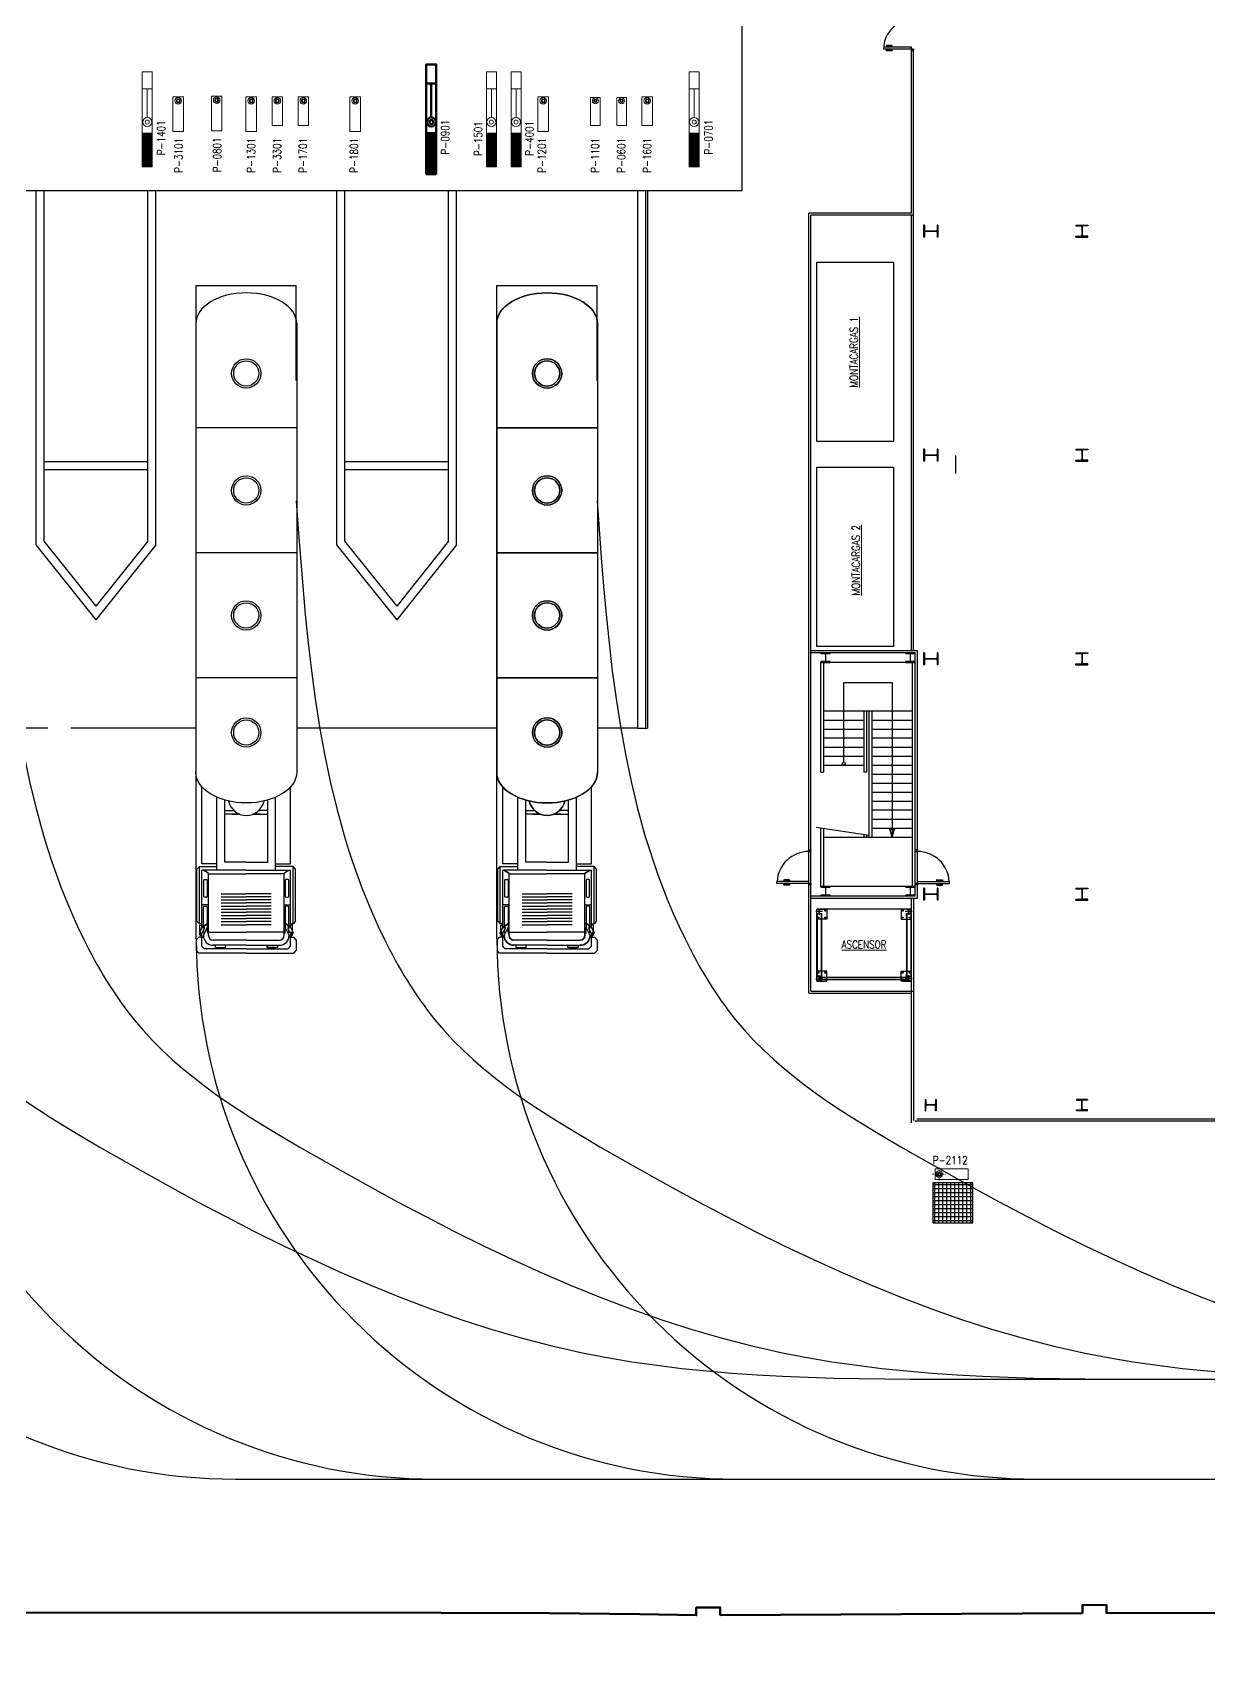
# Model space of a CAD drawing. Header units: millimetres. Extents: x 193743 to 194604, y 95927 to 96224.
# Drawn here: x 194442.8 to 194532.5, y 95982.5 to 96106.3 of the extents above; entities that cross this region are included whole.
import ezdxf
from ezdxf.enums import TextEntityAlignment as Align

# ---------------------------------------------------------------- set-up
doc = ezdxf.new("R2010")
doc.units = ezdxf.units.MM
doc.linetypes.add('INPY-060812-B-0C$0$RAYITAS', pattern=[0.375, 0.25, -0.125])
doc.linetypes.add('TRAZO_Y_PUNTO', pattern=[25.4, 12.7, -6.35, 0, -6.35])
doc.layers.add('BASE-BOMBAS', color=7, linetype='Continuous', lineweight=0)
doc.layers.add('BASE-BOMBAS TEXTO', color=7, linetype='Continuous', lineweight=0)
for name, color, linetype in [('BASE-CAMIONES', 252, 'Continuous'), ('BASE-EDIFICIO PROCESO', 252, 'Continuous'), ('BASE-EDIFICIO PROCESO ESCALERAS', 252, 'Continuous'), ('BASE-EDIFICO PROCESO PILARES', 252, 'Continuous'), ('BASE-ESTACIONES DE SERVICIO', 7, 'Continuous'), ('BASE-ISLETAS', 7, 'Continuous'), ('BASE-TRAY_CAMIONES', 252, 'Continuous'), ('BASE-VALLADO', 7, 'Continuous')]:
    doc.layers.add(name, color=color, linetype=linetype)
doc.styles.add('PY1', font='ROMANS.shx', dxfattribs={"width": 0.8})
doc.styles.add('PY3', font='ROMANS.shx', dxfattribs={"width": 0.6})

# ---------------------------------------------------------------- blocks, each defined once
blk = doc.blocks.new('INPY-060812-B-0C$0$CAMION-16.5')
at = {"layer": 'BASE-CAMIONES'}
for p, q in [((-1188, 0), (-1250, -62)), ((0, 0), (-1188, 0)), ((0, 0), (1188, 0)), ((1188, 0), (1250, -62)), ((-1250, -331), (-1250, -62)), ((-1250, -331), (-1188, -393)), ((-1107, -393), (-1188, -393)), ((-1145, -447), (-1090, -391)), ((-1090, -398), (-1139, -453)), ((-1045, -107), (-1107, -169)), ((-1107, -169), (-1107, -408)), ((-1089, -391), (-1089, -398)), ((0, -107), (-1045, -107)), ((0, -194), (-830, -194)), ((0, -322), (-830, -322)), ((-777, -141), (-520, -141)), ((-777, -194), (-777, -141)), ((-752, -141), (-741, -131)), ((-741, -131), (-548, -131)), ((-548, -131), (-538, -141)), ((-520, -141), (-520, -194)), ((0, -107), (1045, -107)), ((0, -194), (830, -194)), ((0, -322), (830, -322)), ((520, -141), (520, -194)), ((777, -141), (520, -141)), ((548, -131), (538, -141)), ((741, -131), (548, -131)), ((752, -141), (741, -131)), ((777, -194), (777, -141)), ((1045, -107), (1107, -169)), ((1089, -391), (1089, -398)), ((1145, -447), (1090, -391)), ((1090, -398), (1139, -453)), ((1107, -169), (1107, -408)), ((1107, -393), (1188, -393)), ((1250, -331), (1188, -393)), ((1250, -331), (1250, -62)), ((-1234, -794), (-1173, -732)), ((-1234, -794), (-1234, -2099)), ((-1113, -626), (-1174, -515)), ((-1173, -732), (-1173, -2161)), ((-1109, -732), (-1173, -732)), ((-1158, -446), (-1158, -481)), ((-1144, -446), (-1158, -446)), ((-1158, -543), (-1158, -693)), ((-1158, -693), (-1107, -693)), ((-1152, -509), (-1145, -447)), ((-1152, -509), (-1142, -531)), ((-1138, -489), (-1142, -506)), ((-1142, -506), (-1135, -525)), ((-1135, -525), (-1142, -532)), ((-1139, -453), (-1139, -489)), ((-1107, -446), (-1132, -446)), ((-1114, -485), (-1043, -615)), ((-1107, -417), (-1107, -498)), ((-1107, -642), (-1107, -2072)), ((-1081, -626), (-1052, -686)), ((-1080, -626), (-1074, -620)), ((-1074, -619), (-1048, -677)), ((-1073, -438), (-976, -634)), ((-1065, -514), (-1051, -506)), ((-1065, -514), (-1065, -576)), ((-1065, -660), (-1065, -1156)), ((-1052, -686), (-968, -750)), ((-1035, -514), (-1051, -506)), ((-1048, -677), (-966, -735)), ((-970, -535), (-976, -634)), ((-976, -728), (-976, -629)), ((-976, -1156), (-976, -744)), ((-965, -735), (-967, -751)), ((-946, -438), (-946, -1983)), ((-946, -518), (0, -518)), ((-624, -708), (0, -708)), ((-624, -785), (0, -785)), ((946, -518), (0, -518)), ((624, -708), (0, -708)), ((624, -785), (0, -785)), ((946, -438), (946, -1983)), ((965, -735), (967, -751)), ((1048, -677), (966, -735)), ((1052, -686), (968, -750)), ((970, -535), (976, -634)), ((1073, -438), (976, -634)), ((976, -728), (976, -629)), ((976, -1156), (976, -744)), ((1035, -514), (1051, -506)), ((1114, -485), (1043, -615)), ((1074, -619), (1048, -677)), ((1065, -514), (1051, -506)), ((1081, -626), (1052, -686)), ((1065, -514), (1065, -576)), ((1065, -660), (1065, -1156)), ((1080, -626), (1074, -620)), ((1107, -417), (1107, -498)), ((1107, -446), (1132, -446)), ((1107, -642), (1107, -2072)), ((1158, -693), (1107, -693)), ((1109, -732), (1173, -732)), ((1113, -626), (1174, -515)), ((1142, -506), (1135, -525)), ((1135, -525), (1142, -532)), ((1138, -489), (1142, -506)), ((1139, -453), (1139, -489)), ((1152, -509), (1142, -531)), ((1144, -446), (1158, -446)), ((1152, -509), (1145, -447)), ((1158, -446), (1158, -481)), ((1158, -543), (1158, -693)), ((1234, -794), (1173, -732)), ((1173, -732), (1173, -2161)), ((1234, -794), (1234, -2099)), ((-946, -1206), (-1107, -1206)), ((-1049, -1172), (-1065, -1156)), ((-1049, -1172), (-991, -1172)), ((-976, -1156), (-991, -1172)), ((-624, -863), (0, -863)), ((-624, -940), (0, -940)), ((-624, -1018), (0, -1018)), ((-624, -1095), (0, -1095)), ((-624, -1173), (0, -1173)), ((624, -863), (0, -863)), ((624, -940), (0, -940)), ((624, -1018), (0, -1018)), ((624, -1095), (0, -1095)), ((624, -1173), (0, -1173)), ((946, -1206), (1107, -1206)), ((976, -1156), (991, -1172)), ((1049, -1172), (991, -1172)), ((1049, -1172), (1065, -1156)), ((-1045, -1392), (-1060, -1407)), ((-1060, -1407), (-1060, -1825)), ((-991, -1392), (-1045, -1392)), ((-976, -1407), (-991, -1392)), ((-976, -1825), (-976, -1407)), ((-624, -1250), (0, -1250)), ((-624, -1328), (0, -1328)), ((-624, -1405), (0, -1405)), ((-624, -1482), (0, -1482)), ((624, -1250), (0, -1250)), ((624, -1328), (0, -1328)), ((624, -1405), (0, -1405)), ((624, -1482), (0, -1482)), ((976, -1407), (991, -1392)), ((976, -1825), (976, -1407)), ((991, -1392), (1045, -1392)), ((1045, -1392), (1060, -1407)), ((1060, -1407), (1060, -1825)), ((-1060, -1825), (-1045, -1841)), ((-1045, -1841), (-991, -1841)), ((-991, -1841), (-976, -1825)), ((-946, -1983), (0, -1983)), ((946, -1983), (0, -1983)), ((991, -1841), (976, -1825)), ((1045, -1841), (991, -1841)), ((1060, -1825), (1045, -1841)), ((-1234, -2099), (-1173, -2161)), ((-1173, -2161), (-1109, -2161)), ((-1109, -2161), (-734, -2161)), ((0, -2072), (-1107, -2072)), ((-732, -2233), (-1107, -2233)), ((-1107, -2233), (-1107, -4152)), ((-732, -2072), (-732, -3893)), ((0, -2268), (-535, -2268)), ((-535, -2268), (-535, -3823)), ((0, -2072), (1107, -2072)), ((0, -2268), (535, -2268)), ((535, -2268), (535, -3823)), ((732, -2072), (732, -3893)), ((732, -2233), (1107, -2233)), ((1109, -2161), (734, -2161)), ((1107, -2233), (1107, -4152)), ((1173, -2161), (1109, -2161)), ((1234, -2099), (1173, -2161)), ((-164, -3469), (-535, -3469)), ((-535, -3559), (-304, -3559)), ((-356, -3469), (-164, -3469)), ((-304, -3559), (-338, -3559)), ((164, -3469), (535, -3469)), ((356, -3469), (164, -3469)), ((304, -3559), (338, -3559)), ((535, -3559), (304, -3559)), ((1260, -15731), (1260, -4519)), ((-1260, -6875), (1260, -6875)), ((-1260, -10000), (1260, -10000)), ((-1260, -13125), (1260, -13125))]:
    blk.add_line(p, q, dxfattribs=at)
at = {"layer": 'BASE-CAMIONES', "flags": 128}
blk.add_lwpolyline([(-1260, -15731), (-1260, -4519)], dxfattribs=at)
at = {"layer": 'BASE-CAMIONES'}
for centre, radius in [((0, -5512), 366), ((0, -5512), 315), ((0, -8438), 366), ((0, -8438), 315), ((0, -11562), 366), ((0, -11562), 315), ((0, -14487), 366), ((0, -14487), 315)]:
    blk.add_circle(centre, radius, dxfattribs=at)
for centre, radius, start, end in [((-830, -438), 243, 90, 180), ((-830, -438), 116, 90, 180), ((830, -438), 243, 0, 90), ((830, -438), 116, 0, 90), ((-1139, -511), 35.7, 105.9975, 186.1829), ((-1139, -511), 35.7, 46.1424, 89.9349), ((-1078, -622), 35.3, 184.9612, 291.5744), ((-1078, -622), 35.3, 301.6041, 46.255), ((-854, -535), 116, 142.7973, 180), ((854, -535), 116, 0, 37.2027), ((1078, -622), 35.3, 133.745, 238.3959), ((1078, -622), 35.3, 248.4256, 355.0388), ((1139, -511), 35.7, 90.0651, 133.8576), ((1139, -511), 35.7, 353.8171, 74.0025), ((-1175, -1760), 320, 282.305, 315.7713), ((1175, -1760), 320, 224.2287, 257.695), ((17, -3906), 473, 92.0943, 166.9153), ((-17, -3906), 473, 13.0847, 87.9057)]:
    blk.add_arc(centre, radius, start, end, dxfattribs=at)
at = {"layer": 'BASE-CAMIONES', "extrusion": (0, 0, -1)}
blk.add_ellipse((0, -4519), major_axis=(1260, 0), ratio=0.610693, start_param=3.141593, end_param=6.283185, dxfattribs=at)
at = {"layer": 'BASE-CAMIONES'}
blk.add_ellipse((0, -15731), major_axis=(1260, 0), ratio=0.610693, start_param=3.141593, end_param=6.283185, dxfattribs=at)
blk = doc.blocks.new('P-0101')
at = {"layer": 'BASE-BOMBAS'}
for p, q in [((114.3, 830), (-114.3, 830)), ((0, 114.3), (0, 830))]:
    blk.add_line(p, q, dxfattribs=at)
at = {"layer": 'BASE-BOMBAS', "color": 252}
for p, q in [((-125, -1122), (-125, -280)), ((-125, -300), (125, -300)), ((-125, -320), (125, -320)), ((-125, -340), (125, -340)), ((-125, -360), (125, -360)), ((-125, -380), (125, -380)), ((-125, -400), (125, -400)), ((125, -280), (125, -1122)), ((-125, -420), (125, -420)), ((-125, -440), (125, -440)), ((-125, -460), (125, -460)), ((-125, -480), (125, -480)), ((-125, -500), (125, -500)), ((-125, -520), (125, -520)), ((-125, -540), (125, -540)), ((-125, -560), (125, -560)), ((-125, -580), (125, -580)), ((-125, -600), (125, -600)), ((-125, -620), (125, -620)), ((-125, -640), (125, -640)), ((-125, -660), (125, -660)), ((-125, -680), (125, -680)), ((-125, -700), (125, -700)), ((-125, -720), (125, -720)), ((-125, -740), (125, -740)), ((-125, -760), (125, -760)), ((-125, -780), (125, -780)), ((-125, -800), (125, -800)), ((-125, -820), (125, -820)), ((-125, -840), (125, -840)), ((-125, -860), (125, -860)), ((-125, -880), (125, -880)), ((-125, -900), (125, -900)), ((-125, -920), (125, -920)), ((-125, -940), (125, -940)), ((-125, -960), (125, -960)), ((-125, -980), (125, -980)), ((-125, -1000), (125, -1000)), ((-125, -1020), (125, -1020)), ((-125, -1040), (125, -1040)), ((-125, -1060), (125, -1060)), ((-125, -1080), (125, -1080)), ((-125, -1100), (125, -1100)), ((-125, -1120), (125, -1120)), ((125, -1122), (-125, -1122))]:
    blk.add_line(p, q, dxfattribs=at)
at = {"layer": 'BASE-BOMBAS', "color": 252, "extrusion": (0, 0, -1), "flags": 128}
blk.add_lwpolyline([(-114.3, 830), (-125, 830), (-125, 1260), (125, 1260), (125, 830), (114.3, 830)], dxfattribs=at)
at = {"layer": 'BASE-BOMBAS', "extrusion": (0, 0, -1), "flags": 128}
blk.add_lwpolyline([(125, 830), (125, -280), (-125, -280), (-125, 830)], dxfattribs=at)
at = {"layer": 'BASE-BOMBAS'}
blk.add_circle((0, 0), 114.3, dxfattribs=at)
at = {"layer": 'BASE-BOMBAS', "extrusion": (0, 0, -1)}
blk.add_circle((0, 0), 50, dxfattribs=at)
blk = doc.blocks.new('P-0901')
at = {"layer": 'BASE-BOMBAS', "lineweight": 100}
for p, q in [((114.3, 966), (-114.3, 966)), ((0, 114.3), (0, 966))]:
    blk.add_line(p, q, dxfattribs=at)
at = {"layer": 'BASE-BOMBAS', "color": 252, "lineweight": 100}
for p, q in [((-125, -1299), (-125, -280)), ((-125, -300), (125, -300)), ((-125, -320), (125, -320)), ((-125, -340), (125, -340)), ((-125, -360), (125, -360)), ((-125, -380), (125, -380)), ((-125, -400), (125, -400)), ((125, -280), (125, -1299)), ((-125, -420), (125, -420)), ((-125, -440), (125, -440)), ((-125, -460), (125, -460)), ((-125, -480), (125, -480)), ((-125, -500), (125, -500)), ((-125, -520), (125, -520)), ((-125, -540), (125, -540)), ((-125, -560), (125, -560)), ((-125, -580), (125, -580)), ((-125, -600), (125, -600)), ((-125, -620), (125, -620)), ((-125, -640), (125, -640)), ((-125, -660), (125, -660)), ((-125, -680), (125, -680)), ((-125, -700), (125, -700)), ((-125, -720), (125, -720)), ((-125, -740), (125, -740)), ((-125, -760), (125, -760)), ((-125, -780), (125, -780)), ((-125, -800), (125, -800)), ((-125, -820), (125, -820)), ((-125, -840), (125, -840)), ((-125, -860), (125, -860)), ((-125, -880), (125, -880)), ((-125, -900), (125, -900)), ((-125, -920), (125, -920)), ((-125, -940), (125, -940)), ((-125, -960), (125, -960)), ((-125, -980), (125, -980)), ((-125, -1000), (125, -1000)), ((-125, -1020), (125, -1020)), ((-125, -1040), (125, -1040)), ((-125, -1060), (125, -1060)), ((-125, -1080), (125, -1080)), ((-125, -1100), (125, -1100)), ((-125, -1120), (125, -1120)), ((-125, -1140), (125, -1140)), ((-125, -1160), (125, -1160)), ((-125, -1180), (125, -1180)), ((-125, -1200), (125, -1200)), ((-125, -1220), (125, -1220)), ((-125, -1240), (125, -1240)), ((-125, -1260), (125, -1260)), ((-125, -1280), (125, -1280)), ((125, -1299), (-125, -1299))]:
    blk.add_line(p, q, dxfattribs=at)
at = {"layer": 'BASE-BOMBAS', "color": 252, "lineweight": 100, "extrusion": (0, 0, -1), "flags": 128}
blk.add_lwpolyline([(-114.3, 966), (-125, 966), (-125, 1441), (125, 1441), (125, 966), (114.3, 966)], dxfattribs=at)
at = {"layer": 'BASE-BOMBAS', "lineweight": 100, "extrusion": (0, 0, -1), "flags": 128}
blk.add_lwpolyline([(125, 966), (125, -280), (-125, -280), (-125, 966)], dxfattribs=at)
at = {"layer": 'BASE-BOMBAS', "lineweight": 100}
blk.add_circle((0, 0), 114.3, dxfattribs=at)
at = {"layer": 'BASE-BOMBAS', "lineweight": 100, "extrusion": (0, 0, -1)}
blk.add_circle((0, 0), 50, dxfattribs=at)
blk = doc.blocks.new('5.20')
at = {"layer": 'BASE-BOMBAS'}
blk.add_lwpolyline([(-100, 132.5), (770, 132.5), (770, -132.5), (-100, -132.5)], close=True, dxfattribs=at)
for radius in [82.5, 51, 30.1]:
    blk.add_circle((0, 0), radius, dxfattribs=at)
blk = doc.blocks.new('4.16-7.5')
at = {"layer": 'BASE-BOMBAS'}
blk.add_lwpolyline([(120, 80), (120, -615), (-120, -615), (-120, 80)], close=True, dxfattribs=at)
for radius in [75, 44, 24.1]:
    blk.add_circle((0, 0), radius, dxfattribs=at)
blk = doc.blocks.new('5.20-10')
at = {"layer": 'BASE-BOMBAS'}
blk.add_lwpolyline([(-132.5, 100), (132.5, 100), (132.5, -615), (-132.5, -615)], close=True, dxfattribs=at)
for radius in [82.5, 51, 30.1]:
    blk.add_circle((0, 0), radius, dxfattribs=at)
blk = doc.blocks.new('HEB360')
for p, q in [((90.216, -149.64), (90.516, -149.64)), ((90.216, -149.64), (90.216, -149.662)), ((90.216, -149.662), (90.333, -149.662)), ((90.36, -149.95), (90.36, -149.689)), ((90.372, -149.95), (90.372, -149.689)), ((90.399, -149.662), (90.516, -149.662)), ((90.516, -149.64), (90.516, -149.662)), ((90.216, -149.977), (90.333, -149.977)), ((90.216, -149.977), (90.216, -150)), ((90.216, -150), (90.516, -150)), ((90.399, -149.977), (90.516, -149.977)), ((90.516, -149.977), (90.516, -150))]:
    blk.add_line(p, q)
for centre, start, end in [((90.333, -149.689), 0, 90), ((90.399, -149.689), 90, 180), ((90.333, -149.95), 270, 0), ((90.399, -149.95), 180, 270)]:
    blk.add_arc(centre, 0.027, start, end)
blk = doc.blocks.new('HEB300')
for p, q in [((0, 0.3), (0.3, 0.3)), ((0, 0.3), (0, 0.281)), ((0, 0.281), (0.1175, 0.281)), ((0, 0.019), (0.1175, 0.019)), ((0, 0), (0, 0.019)), ((0, 0), (0.3, 0)), ((0.1445, 0.254), (0.1445, 0.046)), ((0.1555, 0.254), (0.1555, 0.046)), ((0.3, 0.281), (0.1825, 0.281)), ((0.3, 0.019), (0.1825, 0.019)), ((0.3, 0.3), (0.3, 0.281)), ((0.3, 0), (0.3, 0.019))]:
    blk.add_line(p, q)
for centre, start, end in [((0.1175, 0.254), 0, 90), ((0.1175, 0.046), 270, 0), ((0.1825, 0.254), 90, 180), ((0.1825, 0.046), 180, 270)]:
    blk.add_arc(centre, 0.027, start, end)
blk = doc.blocks.new('HEB280')
for p, q in [((0, 0.28), (0.28, 0.28)), ((0, 0.28), (0, 0.262)), ((0, 0.262), (0.111, 0.262)), ((0, 0), (0, 0.018)), ((0, 0.018), (0.111, 0.018)), ((0, 0), (0.28, 0)), ((0.135, 0.238), (0.135, 0.042)), ((0.145, 0.238), (0.145, 0.042)), ((0.28, 0.262), (0.169, 0.262)), ((0.28, 0.018), (0.169, 0.018)), ((0.28, 0.28), (0.28, 0.262)), ((0.28, 0), (0.28, 0.018))]:
    blk.add_line(p, q)
for centre, start, end in [((0.111, 0.238), 0.4189, 89.5811), ((0.111, 0.042), 270.4189, 359.5811), ((0.169, 0.238), 90.4189, 179.5811), ((0.169, 0.042), 180.4189, 269.5811)]:
    blk.add_arc(centre, 0.0242, start, end)
blk = doc.blocks.new('HEB120')
blk.add_lwpolyline([(-60, -60), (-60, -49), (-15.25, -49, 0.41421356), (-3.25, -37), (-3.25, 37, 0.41421356), (-15.25, 49), (-60, 49), (-60, 60), (60, 60), (60, 49), (15.25, 49, 0.41421356), (3.25, 37), (3.25, -37, 0.41421356), (15.25, -49), (60, -49), (60, -60)], format="xyb", close=True)
blk = doc.blocks.new('ESTACION DE SERVICIO')
h = blk.add_hatch()
h.set_pattern_fill('_USER', color=252, scale=50, style=0, double=1, pattern_type=0)
h.set_pattern_definition([(0, (5490.053, -5950.287), (0, 50), []), (90, (5490.053, -5950.287), (-50, 3e-15), [])])
h.paths.add_polyline_path([(-500, -500), (0, -500), (0, 0), (-500, 0)])
blk.add_lwpolyline([(-500, -500), (0, -500), (0, 0), (-500, 0)], close=True)
at = {"style": 'PY3', "width": 0.6}
blk.add_attdef('ESTACION_DE_SERVICIO', text='', height=200, dxfattribs=at).set_placement((-240, -659), align=Align.MIDDLE_CENTER)
blk = doc.blocks.new('5.16')
at = {"layer": 'BASE-BOMBAS', "color": 252, "linetype": 'TRAZO_Y_PUNTO'}
for p, q in [((-166, 0), (166, 0)), ((0, -168), (0, 168))]:
    blk.add_line(p, q, dxfattribs=at)
at = {"layer": 'BASE-BOMBAS'}
blk.add_lwpolyline([(-100, 132), (725, 132), (725, -132), (-100, -132)], close=True, dxfattribs=at)
for radius in [82.5, 51, 30.1]:
    blk.add_circle((0, 0), radius, dxfattribs=at)

msp = doc.modelspace()

# ---------------------------------------------------------------- linework, layer by layer
at = {"color": 252}
for p, q in [((194509.85, 96092.54, 0), (194509.85, 96105.03, 0)), ((194510.01, 96059.17, 0), (194510.01, 96105.03, 0)), ((194509.85, 96092.54, 0), (194502.03, 96092.54, 0)), ((194502.03, 96033.06, 0), (194502.03, 96092.54, 0)), ((194510.01, 96092.39, 0), (194502.18, 96092.39, 0)), ((194502.18, 96033.22, 0), (194502.18, 96092.39, 0)), ((194509.85, 96059.17, 0), (194509.85, 96092.39, 0)), ((194513.23, 96072.68, 0), (194513.23, 96074.05, 0)), ((194510.3, 96059.17, 0), (194502.18, 96059.17, 0)), ((194510.14, 96059.02, 0), (194502.18, 96059.02, 0)), ((194510.14, 96040.47, 0), (194510.14, 96059.02, 0)), ((194510.3, 96040.31, 0), (194510.3, 96059.17, 0)), ((194502.18, 96040.47, 0), (194510.14, 96040.47, 0)), ((194502.18, 96040.31, 0), (194510.3, 96040.31, 0)), ((194509.85, 96023.18, 0), (194509.85, 96040.31, 0)), ((194510.01, 96040.31, 0), (194510.01, 96023.34, 0)), ((194503.07, 96039.29, 0), (194502.55, 96039.29, 0)), ((194502.63, 96039.47, 0), (194503.39, 96039.47, 0)), ((194502.63, 96038.71, 0), (194502.63, 96039.47, 0)), ((194509.83, 96039.47, 0), (194502.63, 96039.47, 0)), ((194502.63, 96033.98, 0), (194502.63, 96039.47, 0)), ((194502.63, 96039.11, 0), (194502.63, 96034.35, 0)), ((194502.66, 96039.11, 0), (194502.66, 96034.35, 0)), ((194502.75, 96038.89, 0), (194502.75, 96038.77, 0)), ((194502.81, 96039.29, 0), (194502.81, 96039.03, 0)), ((194502.96, 96039.11, 0), (194502.96, 96034.35, 0)), ((194502.99, 96039.11, 0), (194502.99, 96034.35, 0)), ((194503.21, 96039.35, 0), (194503.33, 96039.35, 0)), ((194503.27, 96039.41, 0), (194503.27, 96039.29, 0)), ((194503.27, 96038.89, 0), (194503.27, 96038.77, 0)), ((194503.39, 96039.47, 0), (194503.39, 96038.71, 0)), ((194509.83, 96039.47, 0), (194509.06, 96039.47, 0)), ((194509.06, 96039.47, 0), (194509.06, 96038.71, 0)), ((194509.25, 96039.35, 0), (194509.12, 96039.35, 0)), ((194509.19, 96039.41, 0), (194509.19, 96039.29, 0)), ((194509.19, 96038.89, 0), (194509.19, 96038.77, 0)), ((194509.9, 96039.29, 0), (194509.38, 96039.29, 0)), ((194509.46, 96039.11, 0), (194509.46, 96034.35, 0)), ((194509.46, 96038.86, 0), (194509.46, 96039.11, 0)), ((194509.49, 96039.11, 0), (194509.49, 96034.35, 0)), ((194509.64, 96039.52, 0), (194509.64, 96039.29, 0)), ((194509.64, 96039.29, 0), (194509.64, 96039.03, 0)), ((194509.7, 96038.89, 0), (194509.7, 96038.77, 0)), ((194509.79, 96039.11, 0), (194509.79, 96034.35, 0)), ((194509.83, 96038.71, 0), (194509.83, 96039.47, 0)), ((194503.39, 96038.71, 0), (194502.63, 96038.71, 0)), ((194502.69, 96038.83, 0), (194502.81, 96038.83, 0)), ((194503.21, 96038.83, 0), (194503.33, 96038.83, 0)), ((194509.06, 96038.71, 0), (194509.83, 96038.71, 0)), ((194509.25, 96038.83, 0), (194509.12, 96038.83, 0)), ((194509.77, 96038.83, 0), (194509.64, 96038.83, 0)), ((194502.55, 96034.16, 0), (194503.07, 96034.16, 0)), ((194503.39, 96034.74, 0), (194502.63, 96034.74, 0)), ((194502.63, 96034.74, 0), (194502.63, 96033.98, 0)), ((194502.63, 96033.98, 0), (194503.39, 96033.98, 0)), ((194502.69, 96034.62, 0), (194502.81, 96034.62, 0)), ((194502.75, 96034.56, 0), (194502.75, 96034.68, 0)), ((194502.81, 96034.16, 0), (194502.81, 96034.42, 0)), ((194502.81, 96033.93, 0), (194502.81, 96034.16, 0)), ((194509.63, 96034.25, 0), (194502.82, 96034.25, 0)), ((194509.63, 96034.23, 0), (194502.82, 96034.23, 0)), ((194509.63, 96034.08, 0), (194502.82, 96034.08, 0)), ((194503.21, 96034.62, 0), (194503.33, 96034.62, 0)), ((194503.21, 96034.1, 0), (194503.33, 96034.1, 0)), ((194503.27, 96034.56, 0), (194503.27, 96034.68, 0)), ((194503.27, 96034.04, 0), (194503.27, 96034.16, 0)), ((194503.39, 96033.98, 0), (194503.39, 96034.74, 0)), ((194509.06, 96033.98, 0), (194509.06, 96034.74, 0)), ((194509.06, 96034.74, 0), (194509.83, 96034.74, 0)), ((194509.83, 96033.98, 0), (194509.06, 96033.98, 0)), ((194509.25, 96034.62, 0), (194509.12, 96034.62, 0)), ((194509.25, 96034.1, 0), (194509.12, 96034.1, 0)), ((194509.19, 96034.56, 0), (194509.19, 96034.68, 0)), ((194509.19, 96034.04, 0), (194509.19, 96034.16, 0)), ((194509.22, 96033.98, 0), (194509.83, 96033.98, 0)), ((194509.9, 96034.16, 0), (194509.38, 96034.16, 0)), ((194509.46, 96034.35, 0), (194509.46, 96034.53, 0)), ((194509.77, 96034.62, 0), (194509.64, 96034.62, 0)), ((194509.64, 96034.16, 0), (194509.64, 96034.42, 0)), ((194509.64, 96033.93, 0), (194509.64, 96034.16, 0)), ((194509.7, 96034.56, 0), (194509.7, 96034.68, 0)), ((194509.83, 96034.74, 0), (194509.83, 96033.98, 0)), ((194502.03, 96033.06, 0), (194509.85, 96033.06, 0)), ((194502.18, 96033.22, 0), (194510.01, 96033.22, 0)), ((194551.57, 96023.29, -0.32), (194510.1, 96023.29, -0.32)), ((194551.57, 96023.44, -0.32), (194510.25, 96023.44, -0.32))]:
    msp.add_line(p, q, dxfattribs=at)
at = {"color": 252, "elevation": 0}
for points in [[(194508.48, 96088.81), (194508.48, 96075.12), (194502.62, 96075.12), (194502.62, 96088.81)], [(194508.48, 96073.17), (194508.48, 96059.48), (194502.62, 96059.48), (194502.62, 96073.17)]]:
    msp.add_lwpolyline(points, close=True, dxfattribs=at)
at = {"color": 252}
for centre in [(194503.27, 96039.35, 0), (194509.19, 96039.35, 0), (194502.75, 96038.83, 0), (194503.27, 96038.83, 0), (194509.19, 96038.83, 0), (194509.7, 96038.83, 0), (194502.75, 96034.62, 0), (194503.27, 96034.62, 0), (194503.27, 96034.1, 0), (194509.19, 96034.62, 0), (194509.19, 96034.1, 0), (194509.7, 96034.62, 0)]:
    msp.add_circle(centre, 0.0305, dxfattribs=at)
at = {"layer": 'BASE-EDIFICIO PROCESO', "color": 252}
for p, q in [((194509.85, 96105.18, 0), (194507.72, 96105.18, 0)), ((194510.01, 96105.03, 0), (194507.72, 96105.03, 0)), ((194510.01, 96105.03, 0), (194507.72, 96105.03, 0)), ((194509.85, 96105.03, 0), (194507.72, 96105.03, 0)), ((194508.04, 96105.19, 0), (194507.91, 96105.19, 0)), ((194507.91, 96105.19, 0), (194507.91, 96105.18, 0)), ((194507.91, 96105.02, 0), (194507.91, 96105.03, 0)), ((194508.04, 96105.02, 0), (194507.91, 96105.02, 0)), ((194507.94, 96105.31, 0), (194507.94, 96105.19, 0)), ((194508.37, 96105.31, 0), (194507.94, 96105.31, 0)), ((194507.94, 96104.91, 0), (194507.94, 96105.02, 0)), ((194508.37, 96104.91, 0), (194507.94, 96104.91, 0)), ((194508.01, 96105.24, 0), (194508.01, 96105.19, 0)), ((194508.37, 96105.24, 0), (194508.01, 96105.24, 0)), ((194508.01, 96104.97, 0), (194508.01, 96105.02, 0)), ((194508.37, 96104.97, 0), (194508.01, 96104.97, 0)), ((194508.04, 96105.19, 0), (194508.04, 96105.18, 0)), ((194508.04, 96105.02, 0), (194508.04, 96105.03, 0)), ((194508.38, 96105.26, 0), (194508.38, 96105.29, 0)), ((194508.38, 96104.95, 0), (194508.38, 96104.92, 0)), ((194509.85, 96105.03, 0), (194509.85, 96105.18, 0)), ((194509.85, 96105.03, 0), (194510.01, 96105.03, 0)), ((194509.85, 96105.03, 0), (194509.85, 96104.92, 0)), ((194509.85, 96104.92, 0), (194510.01, 96104.92, 0)), ((194510.01, 96105.03, 0), (194510.01, 96104.94, 0)), ((194510.01, 96104.94, 0), (194510.01, 96104.94, 0)), ((194510.01, 96104.92, 0), (194510.01, 96104.94, 0)), ((194502.03, 96043.86, 0), (194502.03, 96043.98, 0)), ((194502.03, 96043.98, 0), (194502.18, 96043.98, 0)), ((194502.03, 96043.86, 0), (194502.18, 96043.86, 0)), ((194502.18, 96043.86, 0), (194502.03, 96043.86, 0)), ((194502.18, 96043.98, 0), (194502.18, 96043.96, 0)), ((194502.18, 96043.86, 0), (194502.18, 96043.96, 0)), ((194502.18, 96043.96, 0), (194502.18, 96043.96, 0)), ((194510.14, 96043.98, 0), (194510.14, 96043.96, 0)), ((194510.3, 96043.98, 0), (194510.14, 96043.98, 0)), ((194510.14, 96043.86, 0), (194510.14, 96043.96, 0)), ((194510.14, 96043.96, 0), (194510.14, 96043.96, 0)), ((194510.3, 96043.86, 0), (194510.14, 96043.86, 0)), ((194510.14, 96043.86, 0), (194510.3, 96043.86, 0)), ((194510.3, 96043.86, 0), (194510.3, 96043.98, 0)), ((194502.03, 96041.58, 0), (194499.59, 96041.58, 0)), ((194499.59, 96041.42, 0), (194499.59, 96041.58, 0)), ((194502.03, 96041.42, 0), (194499.59, 96041.42, 0)), ((194500.21, 96041.58, 0), (194500.08, 96041.58, 0)), ((194500.08, 96041.58, 0), (194500.08, 96041.58, 0)), ((194500.21, 96041.42, 0), (194500.08, 96041.42, 0)), ((194500.08, 96041.42, 0), (194500.08, 96041.42, 0)), ((194500.12, 96041.7, 0), (194500.12, 96041.58, 0)), ((194500.54, 96041.7, 0), (194500.12, 96041.7, 0)), ((194500.12, 96041.3, 0), (194500.12, 96041.42, 0)), ((194500.18, 96041.64, 0), (194500.18, 96041.58, 0)), ((194500.54, 96041.64, 0), (194500.18, 96041.64, 0)), ((194500.18, 96041.36, 0), (194500.18, 96041.42, 0)), ((194500.54, 96041.36, 0), (194500.18, 96041.36, 0)), ((194500.21, 96041.58, 0), (194500.21, 96041.58, 0)), ((194500.21, 96041.42, 0), (194500.21, 96041.42, 0)), ((194500.56, 96041.65, 0), (194500.56, 96041.68, 0)), ((194502.03, 96041.42, 0), (194502.03, 96041.58, 0)), ((194502.03, 96041.42, 0), (194502.18, 96041.42, 0)), ((194502.03, 96041.42, 0), (194502.03, 96041.31, 0)), ((194502.18, 96041.42, 0), (194502.18, 96041.33, 0)), ((194510.3, 96041.42, 0), (194510.14, 96041.42, 0)), ((194510.14, 96041.42, 0), (194510.14, 96041.33, 0)), ((194510.3, 96041.58, 0), (194512.74, 96041.58, 0)), ((194510.3, 96041.42, 0), (194510.3, 96041.58, 0)), ((194510.3, 96041.42, 0), (194512.74, 96041.42, 0)), ((194510.3, 96041.42, 0), (194510.3, 96041.31, 0)), ((194511.77, 96041.65, 0), (194511.77, 96041.68, 0)), ((194511.78, 96041.7, 0), (194512.21, 96041.7, 0)), ((194511.78, 96041.64, 0), (194512.15, 96041.64, 0)), ((194511.78, 96041.36, 0), (194512.15, 96041.36, 0)), ((194512.11, 96041.58, 0), (194512.24, 96041.58, 0)), ((194512.11, 96041.58, 0), (194512.11, 96041.58, 0)), ((194512.11, 96041.42, 0), (194512.24, 96041.42, 0)), ((194512.11, 96041.42, 0), (194512.11, 96041.42, 0)), ((194512.15, 96041.64, 0), (194512.15, 96041.58, 0)), ((194512.15, 96041.36, 0), (194512.15, 96041.42, 0)), ((194512.21, 96041.7, 0), (194512.21, 96041.58, 0)), ((194512.21, 96041.3, 0), (194512.21, 96041.42, 0)), ((194512.24, 96041.58, 0), (194512.24, 96041.58, 0)), ((194512.24, 96041.42, 0), (194512.24, 96041.42, 0)), ((194512.74, 96041.42, 0), (194512.74, 96041.58, 0)), ((194500.54, 96041.3, 0), (194500.12, 96041.3, 0)), ((194500.56, 96041.35, 0), (194500.56, 96041.32, 0)), ((194502.03, 96041.31, 0), (194502.18, 96041.31, 0)), ((194502.18, 96041.33, 0), (194502.18, 96041.33, 0)), ((194502.18, 96041.31, 0), (194502.18, 96041.33, 0)), ((194510.14, 96041.33, 0), (194510.14, 96041.33, 0)), ((194510.14, 96041.31, 0), (194510.14, 96041.33, 0)), ((194510.3, 96041.31, 0), (194510.14, 96041.31, 0)), ((194511.77, 96041.35, 0), (194511.77, 96041.32, 0)), ((194511.78, 96041.3, 0), (194512.21, 96041.3, 0))]:
    msp.add_line(p, q, dxfattribs=at)
for centre, radius, start, end in [((194510.01, 96105.03, 0), 2.29, 90, 180), ((194508.37, 96105.29, 0), 0.0153, 0.0046, 90.0046), ((194508.37, 96105.26, 0), 0.0153, 270.0046, 0.0046), ((194508.37, 96104.95, 0), 0.0153, 0.0046, 90.0046), ((194508.37, 96104.92, 0), 0.0153, 270.0046, 0.0046), ((194502.03, 96041.42, 0), 2.44, 90, 176.4167), ((194510.3, 96041.42, 0), 2.44, 3.5787, 89.9954), ((194500.54, 96041.68, 0), 0.0153, 0, 90), ((194500.54, 96041.65, 0), 0.0153, 270, 0), ((194500.54, 96041.35, 0), 0.0153, 0, 90), ((194511.78, 96041.68, 0), 0.0153, 89.9954, 179.9954), ((194511.78, 96041.65, 0), 0.0153, 179.9954, 269.9954), ((194511.78, 96041.35, 0), 0.0153, 89.9954, 179.9954), ((194500.54, 96041.32, 0), 0.0153, 270, 0), ((194511.78, 96041.32, 0), 0.0153, 179.9954, 269.9954)]:
    msp.add_arc(centre, radius, start, end, dxfattribs=at)
at = {"layer": 'BASE-EDIFICIO PROCESO ESCALERAS', "color": 252}
for p, q in [((194509.91, 96058.28, 0), (194503.14, 96058.28, 0)), ((194506.22, 96054.55, 0), (194503.14, 96054.55, 0)), ((194506.22, 96053.86, 0), (194503.14, 96053.86, 0)), ((194506.22, 96054.55, 0), (194506.22, 96049.92, 0)), ((194509.91, 96054.55, 0), (194506.22, 96054.55, 0)), ((194506.44, 96049.92, 0), (194506.44, 96054.55, 0)), ((194509.91, 96053.86, 0), (194506.83, 96053.86, 0)), ((194506.22, 96053.17, 0), (194503.14, 96053.17, 0)), ((194509.91, 96053.17, 0), (194506.83, 96053.17, 0)), ((194506.22, 96052.49, 0), (194503.14, 96052.49, 0)), ((194506.22, 96051.8, 0), (194503.14, 96051.8, 0)), ((194509.91, 96052.49, 0), (194506.83, 96052.49, 0)), ((194509.91, 96051.8, 0), (194506.83, 96051.8, 0)), ((194506.22, 96051.11, 0), (194503.14, 96051.11, 0)), ((194506.22, 96050.43, 0), (194503.14, 96050.43, 0)), ((194509.91, 96051.11, 0), (194506.83, 96051.11, 0)), ((194509.91, 96050.43, 0), (194506.83, 96050.43, 0)), ((194502.93, 96049.92, 0), (194503.14, 96049.92, 0)), ((194506.44, 96049.92, 0), (194506.22, 96049.92, 0)), ((194509.91, 96049.74, 0), (194506.83, 96049.74, 0)), ((194509.91, 96049.05, 0), (194506.83, 96049.05, 0)), ((194509.91, 96048.37, 0), (194506.83, 96048.37, 0)), ((194509.91, 96047.68, 0), (194506.83, 96047.68, 0)), ((194509.91, 96047, 0), (194506.83, 96047, 0)), ((194509.91, 96046.31, 0), (194506.83, 96046.31, 0)), ((194506.62, 96045.09, 0), (194502.59, 96045.69, 0)), ((194506.22, 96045.15, 0), (194506.22, 96044.94, 0)), ((194506.44, 96044.94, 0), (194506.44, 96045.12, 0)), ((194509.91, 96045.62, 0), (194506.83, 96045.62, 0)), ((194508.6, 96045.54, 0), (194508.15, 96045.54, 0)), ((194509.91, 96044.94, 0), (194503.14, 96044.94, 0)), ((194509.91, 96041.2, 0), (194503.14, 96041.2, 0))]:
    msp.add_line(p, q, dxfattribs=at)
at = {"layer": 'BASE-EDIFICIO PROCESO ESCALERAS', "color": 252, "elevation": 0}
for points in [[(194502.93, 96049.92), (194502.93, 96058.28)], [(194503.14, 96058.28), (194503.14, 96049.92)], [(194510.13, 96041.2), (194510.13, 96058.28), (194509.91, 96058.28), (194509.91, 96041.2)], [(194504.68, 96050.65), (194504.68, 96056.75), (194508.37, 96056.75), (194508.37, 96044.94)], [(194506.62, 96044.94), (194506.62, 96054.55)], [(194506.83, 96054.55), (194506.83, 96044.94)], [(194502.93, 96041.2), (194502.93, 96045.64)], [(194503.14, 96045.61), (194503.14, 96041.2)], [(194508.37, 96044.94), (194508.19, 96045.61)], [(194508.37, 96044.94), (194508.56, 96045.61)]]:
    msp.add_lwpolyline(points, dxfattribs=at)
at = {"layer": 'BASE-EDIFICIO PROCESO ESCALERAS', "color": 252}
msp.add_circle((194504.68, 96050.54, 0), 0.11, dxfattribs=at)
at = {"layer": 'BASE-EDIFICO PROCESO PILARES', "color": 252}
for p, q in [((194502.68, 96039.44, 0), (194502.68, 96039.47, 0)), ((194502.68, 96039.11, 0), (194502.68, 96039.14, 0)), ((194502.74, 96039.44, 0), (194502.74, 96039.47, 0)), ((194502.74, 96039.11, 0), (194502.74, 96039.14, 0)), ((194502.88, 96039.44, 0), (194502.88, 96039.47, 0)), ((194502.88, 96039.11, 0), (194502.88, 96039.14, 0)), ((194502.94, 96039.44, 0), (194502.94, 96039.47, 0)), ((194502.94, 96039.11, 0), (194502.94, 96039.14, 0)), ((194509.52, 96039.44, 0), (194509.52, 96039.47, 0)), ((194509.52, 96039.11, 0), (194509.52, 96039.14, 0)), ((194509.57, 96039.44, 0), (194509.57, 96039.47, 0)), ((194509.57, 96039.11, 0), (194509.57, 96039.14, 0)), ((194509.72, 96039.44, 0), (194509.72, 96039.47, 0)), ((194509.72, 96039.11, 0), (194509.72, 96039.14, 0)), ((194509.77, 96039.44, 0), (194509.77, 96039.47, 0)), ((194509.77, 96039.11, 0), (194509.77, 96039.14, 0)), ((194502.68, 96034.31, 0), (194502.68, 96034.35, 0)), ((194502.68, 96033.98, 0), (194502.68, 96034.01, 0)), ((194502.74, 96034.31, 0), (194502.74, 96034.35, 0)), ((194502.74, 96033.98, 0), (194502.74, 96034.01, 0)), ((194502.88, 96034.31, 0), (194502.88, 96034.35, 0)), ((194502.88, 96033.98, 0), (194502.88, 96034.01, 0)), ((194502.94, 96034.31, 0), (194502.94, 96034.35, 0)), ((194502.94, 96033.98, 0), (194502.94, 96034.01, 0)), ((194509.52, 96034.31, 0), (194509.52, 96034.35, 0)), ((194509.52, 96033.98, 0), (194509.52, 96034.01, 0)), ((194509.57, 96034.31, 0), (194509.57, 96034.35, 0)), ((194509.57, 96033.98, 0), (194509.57, 96034.01, 0)), ((194509.72, 96034.31, 0), (194509.72, 96034.35, 0)), ((194509.72, 96033.98, 0), (194509.72, 96034.01, 0)), ((194509.77, 96034.31, 0), (194509.77, 96034.35, 0)), ((194509.77, 96033.98, 0), (194509.77, 96034.01, 0))]:
    msp.add_line(p, q, dxfattribs=at)
at = {"layer": 'BASE-EDIFICO PROCESO PILARES', "color": 252, "elevation": 0}
for points in [[(194502.93, 96058.28), (194503.66, 96058.28), (194503.66, 96058.34), (194503.38, 96058.34, -0.414214), (194503.31, 96058.41), (194503.31, 96058.89, -0.414214), (194503.38, 96058.96), (194503.66, 96058.96), (194503.66, 96059.02), (194502.93, 96059.02), (194502.93, 96058.96), (194503.21, 96058.96, -0.414214), (194503.28, 96058.89), (194503.28, 96058.41, -0.414214), (194503.21, 96058.34), (194502.93, 96058.34), (194502.93, 96058.28)], [(194509.4, 96058.28), (194510.13, 96058.28), (194510.13, 96058.34), (194509.85, 96058.34, -0.414214), (194509.78, 96058.41), (194509.78, 96058.89, -0.414214), (194509.85, 96058.96), (194510.13, 96058.96), (194510.13, 96059.02), (194509.4, 96059.02), (194509.4, 96058.96), (194509.68, 96058.96, -0.414214), (194509.74, 96058.89), (194509.74, 96058.41, -0.414214), (194509.68, 96058.34), (194509.4, 96058.34), (194509.4, 96058.28)], [(194502.93, 96040.47), (194503.66, 96040.47), (194503.66, 96040.53), (194503.38, 96040.53, -0.414214), (194503.31, 96040.59), (194503.31, 96041.07, -0.414214), (194503.38, 96041.14), (194503.66, 96041.14), (194503.66, 96041.2), (194502.93, 96041.2), (194502.93, 96041.14), (194503.21, 96041.14, -0.414214), (194503.28, 96041.07), (194503.28, 96040.59, -0.414214), (194503.21, 96040.53), (194502.93, 96040.53), (194502.93, 96040.47)], [(194509.4, 96040.47), (194510.13, 96040.47), (194510.13, 96040.53), (194509.85, 96040.53, -0.414214), (194509.78, 96040.59), (194509.78, 96041.07, -0.414214), (194509.85, 96041.14), (194510.13, 96041.14), (194510.13, 96041.2), (194509.4, 96041.2), (194509.4, 96041.14), (194509.68, 96041.14, -0.414214), (194509.74, 96041.07), (194509.74, 96040.59, -0.414214), (194509.68, 96040.53), (194509.4, 96040.53), (194509.4, 96040.47)]]:
    msp.add_lwpolyline(points, format="xyb", dxfattribs=at)
at = {"layer": 'BASE-ISLETAS', "color": 252}
for p, q in [((194443.07, 96094.24, 0), (194443.07, 96067.24, 0)), ((194443.68, 96094.24, 0), (194443.68, 96067.53, 0)), ((194451.62, 96067.53, 0), (194451.62, 96094.24, 0)), ((194452.23, 96067.24, 0), (194452.23, 96094.24, 0)), ((194466.01, 96094.24, 0), (194466.01, 96067.24, 0)), ((194466.62, 96094.24, 0), (194466.62, 96067.53, 0)), ((194474.55, 96067.53, 0), (194474.55, 96094.24, 0)), ((194475.16, 96067.24, 0), (194475.16, 96094.24, 0)), ((194488.95, 96094.24, 0), (194488.95, 96053.27, 0)), ((194489.56, 96094.24, 0), (194489.56, 96053.27, 0)), ((194489.71, 96094.24, 0), (194489.71, 96053.27, 0)), ((194443.68, 96073.59), (194451.62, 96073.59)), ((194466.62, 96073.59), (194474.55, 96073.59)), ((194443.68, 96072.98), (194451.62, 96072.98)), ((194466.62, 96072.98), (194474.55, 96072.98)), ((194443.68, 96067.53, 0), (194447.65, 96062.57, 0)), ((194451.62, 96067.53, 0), (194447.65, 96062.57, 0)), ((194466.62, 96067.53, 0), (194470.59, 96062.57, 0)), ((194474.55, 96067.53, 0), (194470.59, 96062.57, 0)), ((194443.07, 96067.24, 0), (194447.65, 96061.53, 0)), ((194452.23, 96067.24, 0), (194447.65, 96061.53, 0)), ((194466.01, 96067.24, 0), (194470.59, 96061.53, 0)), ((194475.16, 96067.24, 0), (194470.59, 96061.53, 0)), ((194443.99, 96053.27, 0), (194440.02, 96053.27, 0)), ((194455.28, 96053.27, 0), (194445.75, 96053.27, 0)), ((194478.22, 96053.27, 0), (194462.96, 96053.27, 0)), ((194488.95, 96053.27, 0), (194485.9, 96053.27, 0)), ((194488.95, 96053.27, 0), (194489.71, 96053.27, 0))]:
    msp.add_line(p, q, dxfattribs=at)
at = {"layer": 'BASE-ISLETAS', "color": 252, "elevation": 0}
msp.add_lwpolyline([(194404.73, 96109.68), (194496.91, 96109.68), (194496.91, 96094.24), (194404.73, 96094.24)], close=True, dxfattribs=at)
at = {"layer": 'BASE-TRAY_CAMIONES', "color": 252, "linetype": 'INPY-060812-B-0C$0$RAYITAS', "ltscale": 3000}
for p, q in [((194455.31, 96087.02, 0), (194462.93, 96087.02, 0)), ((194462.93, 96079.77, 0), (194462.93, 96087.02, 0)), ((194478.24, 96087.02, 0), (194485.87, 96087.02, 0)), ((194485.87, 96079.77, 0), (194485.87, 96087.02, 0))]:
    msp.add_line(p, q, dxfattribs=at)
at = {"layer": 'BASE-TRAY_CAMIONES', "color": 252, "linetype": 'INPY-060812-B-0C$0$RAYITAS', "ltscale": 3000, "elevation": 0, "flags": 128}
for points in [[(194455.31, 96037.19), (194455.31, 96087.02)], [(194478.24, 96037.19), (194478.24, 96087.02)], [(194510.91, 96003.63), (194554.02, 96003.62)], [(194458.3, 95996), (194522.12, 95996)], [(194493.29, 95996), (194560.31, 95996)]]:
    msp.add_lwpolyline(points, dxfattribs=at)
for points in [[(194417.11, 96037.19, 0.414214), (194458.3, 95996)], [(194432.37, 96037.19, 0.414214), (194473.55, 95996)], [(194455.31, 96037.19, 0.414214), (194496.49, 95996)], [(194478.24, 96037.19, 0.414214), (194519.43, 95996)]]:
    msp.add_lwpolyline(points, format="xyb", dxfattribs=at)
at = {"layer": 'BASE-TRAY_CAMIONES', "color": 252, "linetype": 'INPY-060812-B-0C$0$RAYITAS', "ltscale": 3000}
for points in [[(194424.74, 96070.61, 0), (194431.45, 96037.19, 0), (194435.31, 96031.03, 0), (194448.84, 96020.81, 0), (194484.77, 96005.64, 0), (194515.63, 96003.63, 0)], [(194439.99, 96070.61, 0), (194446.71, 96037.19, 0), (194450.57, 96031.03, 0), (194464.09, 96020.81, 0), (194500.02, 96005.64, 0), (194530.89, 96003.63, 0)], [(194462.93, 96070.61, 0), (194469.64, 96037.19, 0), (194473.51, 96031.03, 0), (194487.03, 96020.81, 0), (194522.96, 96005.64, 0), (194553.83, 96003.63, 0)], [(194485.87, 96070.61, 0), (194492.58, 96037.19, 0), (194496.44, 96031.03, 0), (194509.97, 96020.81, 0), (194545.9, 96005.64, 0), (194576.77, 96003.63, 0)]]:
    msp.add_spline(points, degree=3, dxfattribs=at)
at = {"layer": 'BASE-VALLADO', "color": 252, "lineweight": 100, "elevation": 0, "flags": 128}
msp.add_lwpolyline([(194328.24, 95985.87), (194473.99, 95985.81), (194482.23, 95985.79), (194489.14, 95985.7), (194493.44, 95985.62), (194493.44, 95986.21), (194495.27, 95986.22), (194495.26, 95985.63), (194522.88, 95985.79), (194522.88, 95986.4), (194524.71, 95986.41), (194524.71, 95985.8), (194602.92, 95985.59), (194602.91, 95986.2), (194604.13, 95986.22), (194604.15, 95982.48)], dxfattribs=at)

# ---------------------------------------------------------------- block references
at = {"color": 252, "xscale": 0.00305071382962129, "yscale": 0.00305071382962129, "zscale": 0.00305071382962129, "rotation": 180}
msp.add_blockref('INPY-060812-B-0C$0$CAMION-16.5', (194482.06, 96036.12, 0), dxfattribs=at)
at = {"layer": 'BASE-BOMBAS', "color": 252, "xscale": 0.00305071382962129, "yscale": 0.00305071382962129, "zscale": 0.00305071382962129}
for name, p in [('P-0101', (194451.57, 96099.48, 0)), ('P-0901', (194473.23, 96099.48, 0)), ('P-0101', (194477.81, 96099.48, 0)), ('P-0101', (194479.69, 96099.48, 0)), ('P-0101', (194493.28, 96099.48, 0)), ('5.20-10', (194461.49, 96101.1, 0)), ('5.20-10', (194463.47, 96101.1, 0)), ('4.16-7.5', (194485.74, 96101.1, 0)), ('4.16-7.5', (194487.74, 96101.1, 0)), ('5.20-10', (194489.7, 96101.1, 0))]:
    msp.add_blockref(name, p, dxfattribs=at)
at = {"layer": 'BASE-BOMBAS', "color": 252, "yscale": 0.00305071382962129, "zscale": 0.00305071382962129}
for name, p, xscale, rotation in [('5.20', (194453.93, 96101.1, 0), 0.00305071382962129, 270), ('5.20', (194456.86, 96101.15, 0), 0.00305071382962129, 270), ('5.20', (194459.5, 96101.1, 0), 0.00305071382962129, 270), ('5.20', (194467.43, 96101.1, 0), 0.00305071382962129, 270), ('5.20', (194481.77, 96101.1, 0), 0.00305071382962129, 270), ('5.16', (194511.96, 96019.25, 0), -0.00305071382962129, 180)]:
    msp.add_blockref(name, p, dxfattribs=dict(at, xscale=xscale, rotation=rotation))
at = {"layer": 'BASE-CAMIONES', "color": 252, "xscale": 0.00305071382962129, "yscale": 0.00305071382962129, "zscale": 0.00305071382962129, "rotation": 180}
msp.add_blockref('INPY-060812-B-0C$0$CAMION-16.5', (194459.12, 96036.12, 0), dxfattribs=at)
at = {"layer": 'BASE-CAMIONES', "color": 252, "extrusion": (0, 0, -1), "xscale": 0.00305071382962129, "yscale": 0.00305071382962129, "zscale": 0.00305071382962129, "rotation": 180}
msp.add_blockref('INPY-060812-B-0C$0$CAMION-16.5', (-194482.06, 96036.12, 0), dxfattribs=at)
at = {"layer": 'BASE-EDIFICO PROCESO PILARES', "color": 252, "xscale": 3.05071382962129, "yscale": 3.05071382962129, "zscale": 3.05071382962129}
for name, p, rotation in [('HEB360', (194968.38, 96366.85, 0), 270), ('HEB360', (194968.38, 96349.77, 0), 270), ('HEB360', (194968.38, 96334.24, 0), 270), ('HEB360', (194968.38, 96316.3, 0), 270), ('HEB360', (194968.38, 96316.3, 0), 270), ('HEB280', (194510.89, 96024.95, 0), 270), ('HEB280', (194523.28, 96024.95, 0), 180)]:
    msp.add_blockref(name, p, dxfattribs=dict(at, rotation=rotation))
at = {"layer": 'BASE-EDIFICO PROCESO PILARES', "color": 252}
for name, p, xscale, yscale, zscale in [('HEB300', (194522.39, 96090.71, 0), 3.05071382962129, 3.05071382962129, 3.05071382962129), ('HEB300', (194522.39, 96073.63, 0), 3.05071382962129, 3.05071382962129, 3.05071382962129), ('HEB300', (194522.39, 96058.1, 0), 3.05071382962129, 3.05071382962129, 3.05071382962129), ('HEB300', (194522.39, 96040.16, 0), 3.05071382962129, 3.05071382962129, 3.05071382962129), ('HEB120', (194502.81, 96039.29, 0), 0.00305071382962129, 0.00305071382962129, 0.00305071382962129), ('HEB120', (194509.64, 96039.29, 0), 0.00305071382962129, 0.00305071382962129, 0.00305071382962129), ('HEB120', (194502.81, 96034.16, 0), 0.00305071382962129, 0.00305071382962129, 0.00305071382962129), ('HEB120', (194509.64, 96034.16, 0), 0.00305071382962129, 0.00305071382962129, 0.00305071382962129)]:
    msp.add_blockref(name, p, dxfattribs=dict(at, xscale=xscale, yscale=yscale, zscale=zscale))
at = {"layer": 'BASE-ESTACIONES DE SERVICIO', "color": 252, "xscale": 0.00610142765924258, "yscale": 0.00610142765924258, "zscale": 0.00610142765924258}
msp.add_blockref('ESTACION DE SERVICIO', (194514.53, 96018.6, 0), dxfattribs=at)

# ---------------------------------------------------------------- texts
at = {"layer": 'BASE-BOMBAS TEXTO', "color": 252, "style": 'PY1', "width": 0.8}
for s, p in [('P-1401', (194452.93, 96096.95, 0)), ('P-0901', (194474.59, 96097, 0)), ('P-1501', (194477.11, 96096.89, 0)), ('P-4001', (194481.02, 96096.91, 0)), ('P-0701', (194494.68, 96097, 0)), ('P-3101', (194454.26, 96095.61, 0)), ('P-0801', (194457.2, 96095.65, 0)), ('P-1301', (194459.79, 96095.61, 0)), ('P-3301', (194461.77, 96095.61, 0)), ('P-1701', (194463.75, 96095.61, 0)), ('P-1801', (194467.64, 96095.61, 0)), ('P-1201', (194481.97, 96095.61, 0)), ('P-1101', (194486.02, 96095.61, 0)), ('P-0601', (194488.02, 96095.61, 0)), ('P-1601', (194489.99, 96095.61, 0))]:
    msp.add_text(s, height=0.61, rotation=90, dxfattribs=at).set_placement(p)
for s, p in [('%%UMONTACARGAS 1', (194505.76, 96081.93, 0)), ('%%UMONTACARGAS 2', (194505.92, 96066.07, 0))]:
    msp.add_text(s, height=0.6101, rotation=90, dxfattribs=at).set_placement(p, align=Align.CENTER)
msp.add_text('%%UASCENSOR', height=0.6101, dxfattribs=at).set_placement((194506.23, 96036.46, 0), align=Align.CENTER)
msp.add_text('P-2112', height=0.61, dxfattribs=at).set_placement((194511.48, 96020.02, 0))

doc.saveas('drawing.dxf')
